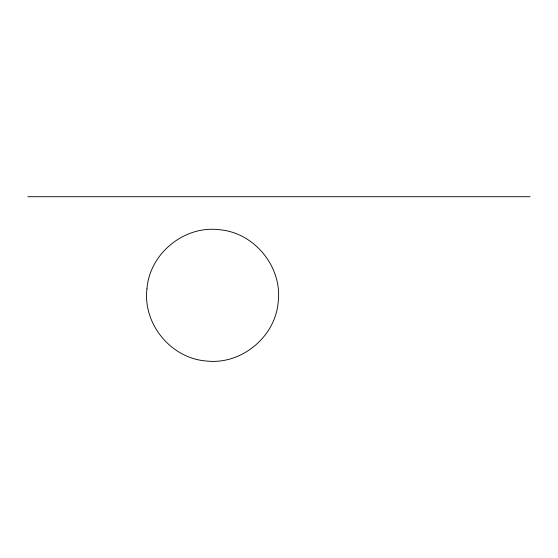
<?xml version="1.0" encoding="UTF-8"?>
<svg xmlns="http://www.w3.org/2000/svg" width="558" height="558" viewBox="0 0 558 558"><rect width="100%" height="100%" fill="white"/><g stroke="black" fill="none" stroke-linecap="round" stroke-linejoin="round"><path stroke-width="0.84" d="M27.9 196.716L530.1 196.716M146.949 288.863C142.688 323.856 170.95 358.32 206.111 360.97C241.105 365.239 275.554 336.948 278.198 301.794C282.46 266.801 254.197 232.33 219.036 229.687C184.035 225.418 149.593 253.709 146.949 288.863"/></g></svg>
